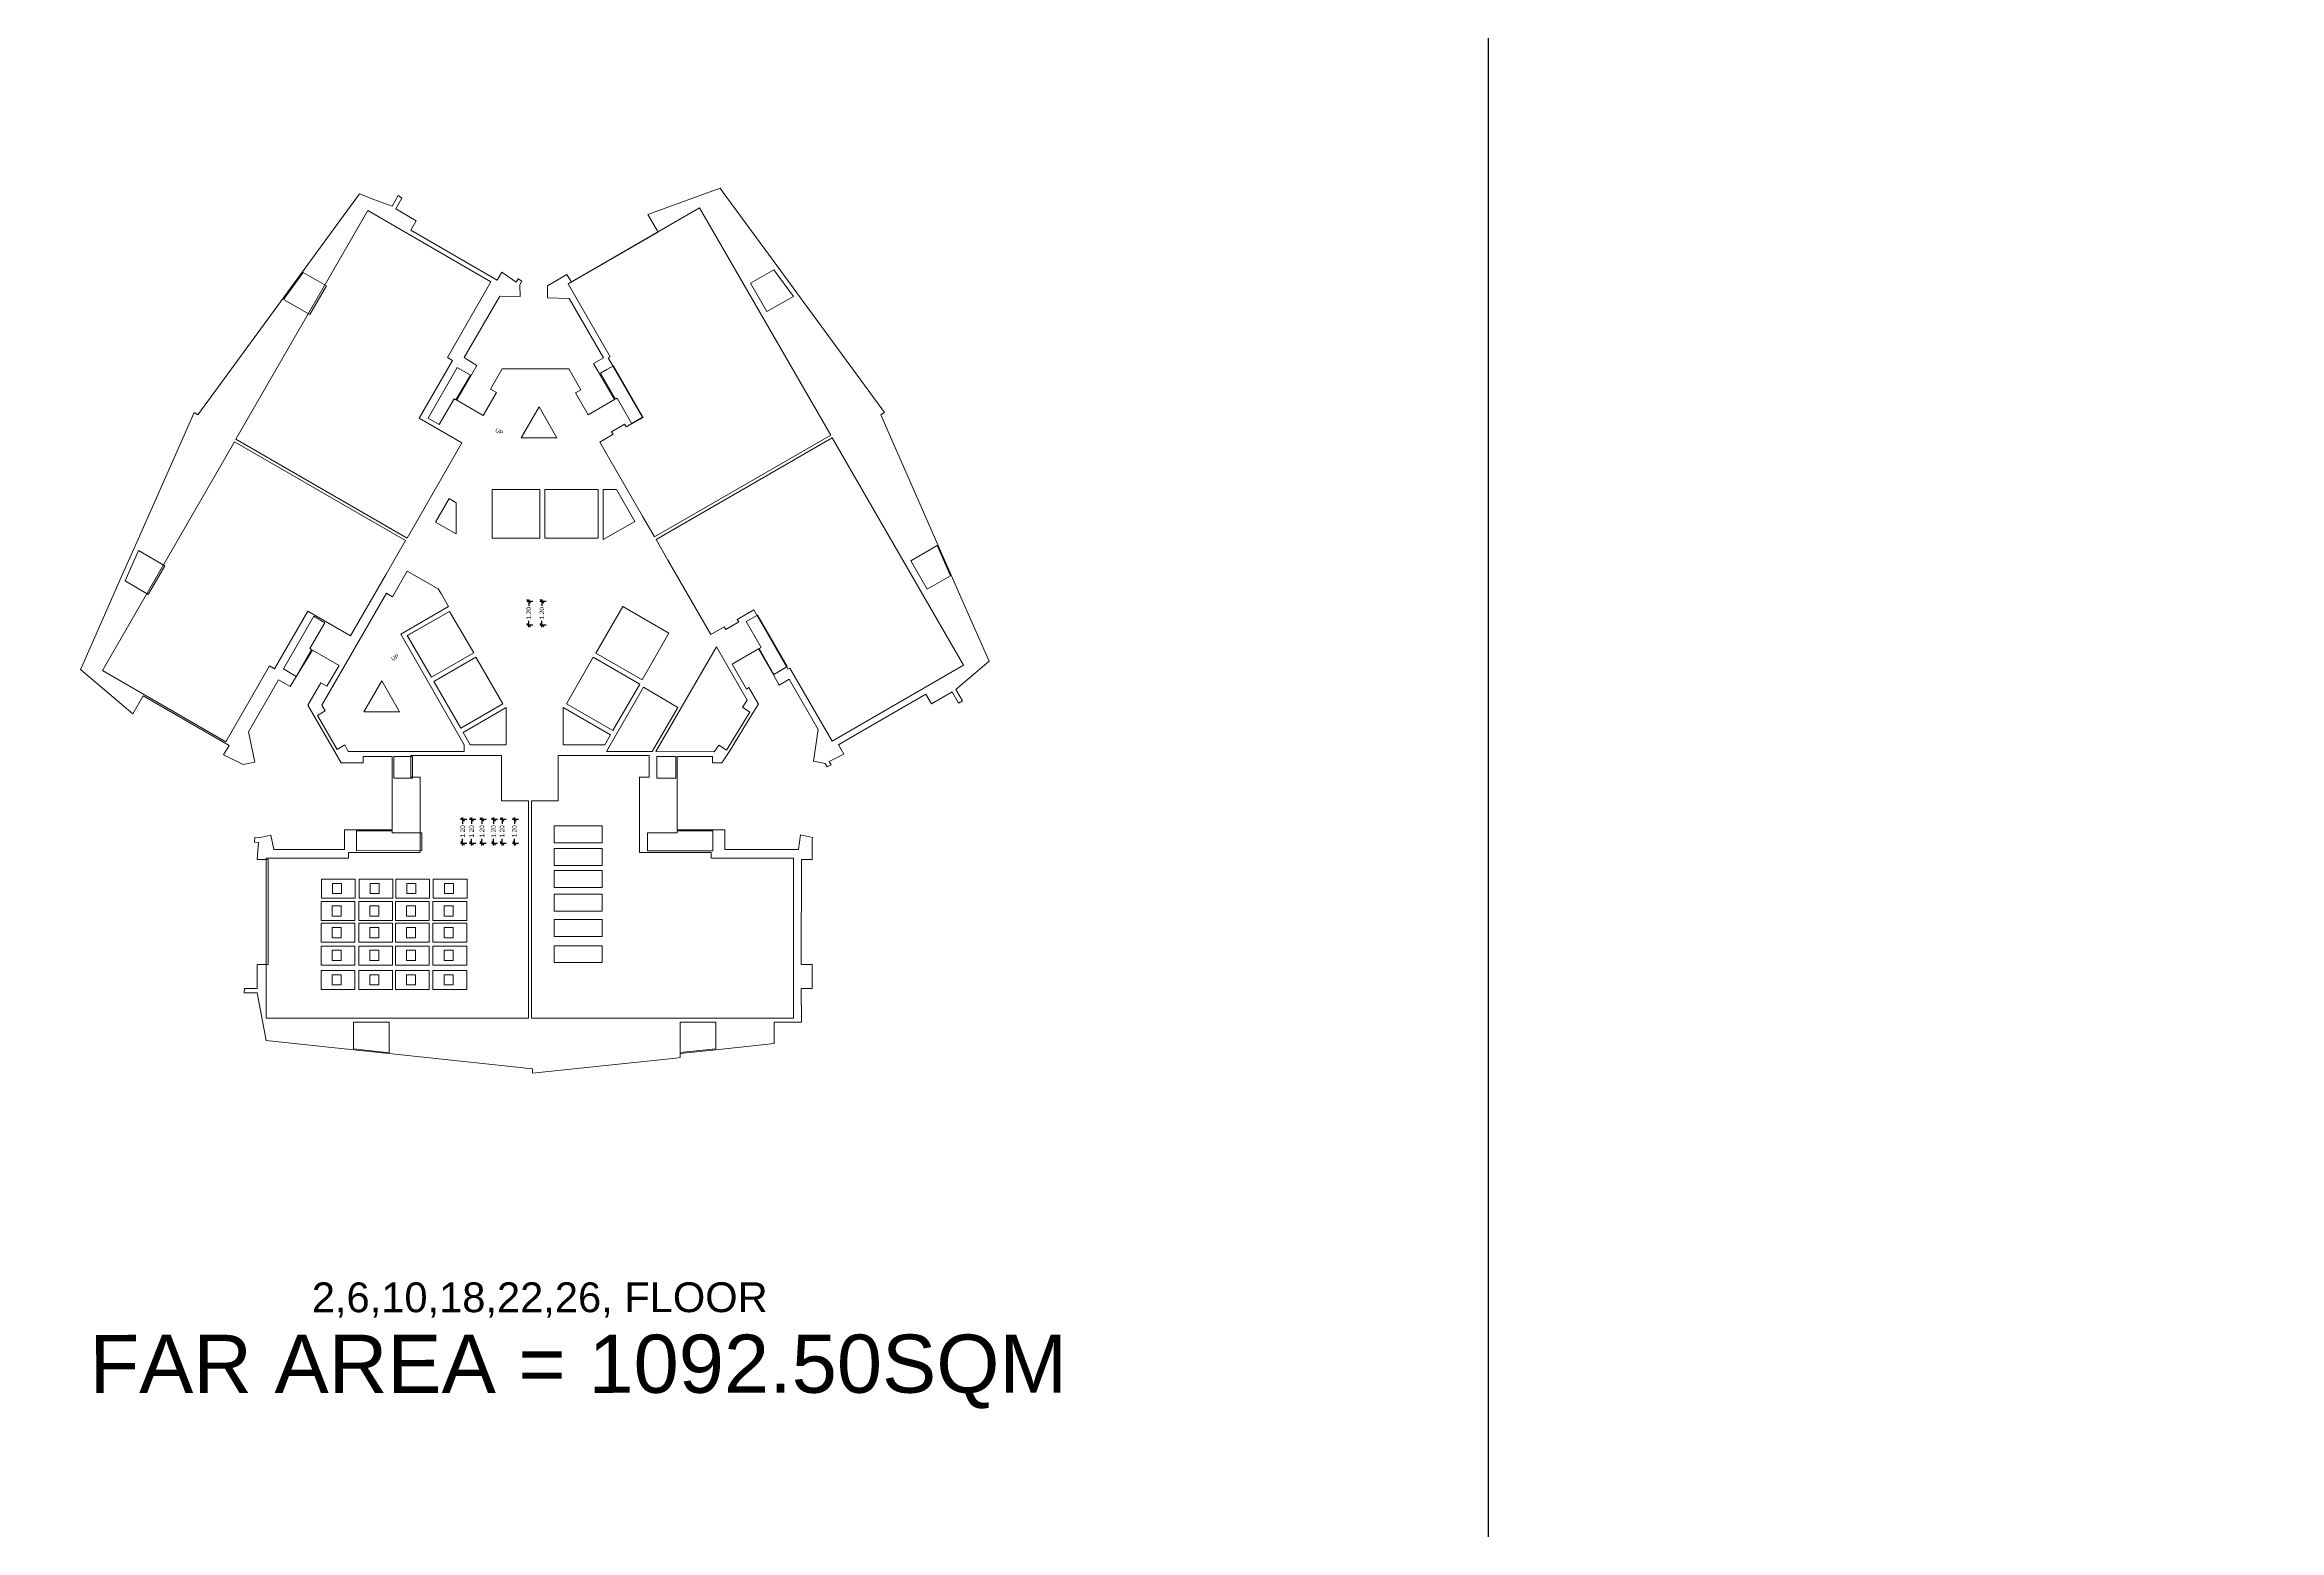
# Model space of a CAD drawing. Header units: metres. Extents: x 256329 to 886268, y -249371 to 355.
# Drawn here: x 281787.7 to 281900.1, y -128.9 to -54.1 of the extents above; entities that cross this region are included whole.
import ezdxf

# ---------------------------------------------------------------- set-up
doc = ezdxf.new("R2010")
doc.units = ezdxf.units.M
doc.header["$MEASUREMENT"] = 0
doc.header["$PDMODE"] = 35
doc.linetypes.add('CONTINOUS', pattern=[0])
doc.layers.get('0').update_dxf_attribs({"lineweight": 18})
doc.layers.get('Defpoints').update_dxf_attribs({"lineweight": 20})
doc.layers.add('A_TEXT', color=4, linetype='Continuous', lineweight=0, transparency=0.3)
doc.layers.add('BLK_1_FLR_7_BATH', color=3, linetype='Continuous', plot=False)
doc.layers.add('BLK_1_FLR_7_LIFT_5', color=3, linetype='Continuous', plot=False)
for name, color, linetype, true_color in [('BLK_1_FLR_7_BLT_UP_AREA', 7, 'Continuous', 0x995f4c), ('BLK_1_FLR_7_BLT_UP_AREA_DEDUCT', 7, 'Continuous', 0x995f4c), ('SPA COMMENT', 7, 'Continuous', 0xeb0505)]:
    doc.layers.add(name, color=color, linetype=linetype, true_color=true_color)
for name, color, linetype in [('BLK_1_FLR_7_CARPET_AREA', 34, 'Continuous'), ('BLK_1_FLR_7_EXIT_WIDTH_STAIR', 7, 'Continuous'), ('BLK_1_FLR_7_FAR_AREA_DEDUCT', 7, 'Continuous'), ('BLK_1_FLR_7_LIFT_4', 7, 'Continuous'), ('BLK_1_FLR_7_LIFT_6', 34, 'Continuous'), ('BLK_1_FLR_7_WATER_CLOSET', 2, 'Continuous')]:
    doc.layers.add(name, color=color, linetype=linetype)
for name, color, linetype, lineweight in [('BLK_1_FLR_7_EXIT_WIDTH_DOOR', 7, 'Continuous', 0), ('BLK_1_FLR_7_LIFT_1', 1, 'Continuous', 0), ('BLK_1_FLR_7_LIFT_2', 1, 'Continuous', 0), ('BLK_1_FLR_7_LIFT_3', 7, 'Continuous', 0), ('BLK_1_FLR_7_UNITFA', 7, 'Continuous', 0)]:
    doc.layers.add(name, color=color, linetype=linetype, lineweight=lineweight)
doc.styles.add('Arial', font='arial.ttf')
doc.styles.get("Standard").update_dxf_attribs({"font": 'arial.ttf'})
doc.dimstyles.new('METRIC DIM', dxfattribs={"dimtxt": 0.23, "dimasz": 0.18, "dimexe": 0.1, "dimexo": 0.1, "dimgap": 0.09, "dimtad": 0, "dimzin": 0, "dimdsep": 46, "dimtxsty": 'Standard', "dimblk": 'OBLIQUE', "dimcen": 0, "dimdle": 0.1, "dimclrd": 147, "dimclre": 147, "dimclrt": 7, "dimadec": 0, "dimazin": 0, "dimtfac": 1, "dimtofl": 0, "dimtmove": 0, "dimatfit": 2, "dimfxl": 0.125, "dimtolj": 1, "dimtzin": 0, "dimarcsym": 0})

# ---------------------------------------------------------------- blocks, each defined once
blk = doc.blocks.new('_Oblique')
at = {"color": 0, "linetype": 'ByBlock', "lineweight": -2}
blk.add_line((-0.5, -0.5), (0.5, 0.5), dxfattribs=at)
blk = doc.blocks.new('*D30')
at = {"layer": 'BLK_1_FLR_7_EXIT_WIDTH_DOOR', "color": 147, "lineweight": -2, "transparency": 16777216}
for p, q in [((281811.518799, -93.090782), (281811.211736, -93.090782)), ((281811.311736, -92.990782), (281811.311736, -93.314082)), ((281811.518799, -94.292382), (281811.211736, -94.292382)), ((281811.311736, -94.392382), (281811.311736, -94.069082))]:
    blk.add_line(p, q, dxfattribs=at)
at = {"layer": 'Defpoints', "color": 0, "transparency": 16777216}
for p in [(281811.618799, -93.090782), (281811.311736, -94.292382), (281811.618799, -94.292382)]:
    blk.add_point(p, dxfattribs=at)
at = {"layer": 'BLK_1_FLR_7_EXIT_WIDTH_DOOR', "color": 147, "lineweight": -2, "transparency": 16777216, "xscale": 0.18, "yscale": 0.18, "zscale": 0.18}
for p, rotation in [((281811.311736, -93.090782), 90), ((281811.311736, -94.292382), 270)]:
    blk.add_blockref('_Oblique', p, dxfattribs=dict(at, rotation=rotation))
at = {"layer": 'BLK_1_FLR_7_EXIT_WIDTH_DOOR', "color": 7, "transparency": 16777216, "insert": (281811.311736, -93.691582), "char_height": 0.23, "attachment_point": 5, "rotation": 90}
blk.add_mtext('\\A1;1.20', dxfattribs=at)
blk = doc.blocks.new('*D31')
at = {"layer": 'BLK_1_FLR_7_EXIT_WIDTH_DOOR', "color": 147, "lineweight": -2, "transparency": 16777216}
for p, q in [((281810.892948, -93.090782), (281810.585885, -93.090782)), ((281810.685885, -92.990782), (281810.685885, -93.314082)), ((281810.892948, -94.292382), (281810.585885, -94.292382)), ((281810.685885, -94.392382), (281810.685885, -94.069082))]:
    blk.add_line(p, q, dxfattribs=at)
at = {"layer": 'Defpoints', "color": 0, "transparency": 16777216}
for p in [(281810.992948, -93.090782), (281810.685885, -94.292382), (281810.992948, -94.292382)]:
    blk.add_point(p, dxfattribs=at)
at = {"layer": 'BLK_1_FLR_7_EXIT_WIDTH_DOOR', "color": 147, "lineweight": -2, "transparency": 16777216, "xscale": 0.18, "yscale": 0.18, "zscale": 0.18}
for p, rotation in [((281810.685885, -93.090782), 90), ((281810.685885, -94.292382), 270)]:
    blk.add_blockref('_Oblique', p, dxfattribs=dict(at, rotation=rotation))
at = {"layer": 'BLK_1_FLR_7_EXIT_WIDTH_DOOR', "color": 7, "transparency": 16777216, "insert": (281810.685885, -93.691582), "char_height": 0.23, "attachment_point": 5, "rotation": 90}
blk.add_mtext('\\A1;1.20', dxfattribs=at)
blk = doc.blocks.new('*D32')
at = {"layer": 'BLK_1_FLR_7_EXIT_WIDTH_DOOR', "color": 147, "lineweight": -2, "transparency": 16777216}
for p, q in [((281810.465966, -93.090782), (281810.158902, -93.090782)), ((281810.258902, -92.990782), (281810.258902, -93.314082)), ((281810.465966, -94.292382), (281810.158902, -94.292382)), ((281810.258902, -94.392382), (281810.258902, -94.069082))]:
    blk.add_line(p, q, dxfattribs=at)
at = {"layer": 'Defpoints', "color": 0, "transparency": 16777216}
for p in [(281810.565966, -93.090782), (281810.258902, -94.292382), (281810.565966, -94.292382)]:
    blk.add_point(p, dxfattribs=at)
at = {"layer": 'BLK_1_FLR_7_EXIT_WIDTH_DOOR', "color": 147, "lineweight": -2, "transparency": 16777216, "xscale": 0.18, "yscale": 0.18, "zscale": 0.18}
for p, rotation in [((281810.258902, -93.090782), 90), ((281810.258902, -94.292382), 270)]:
    blk.add_blockref('_Oblique', p, dxfattribs=dict(at, rotation=rotation))
at = {"layer": 'BLK_1_FLR_7_EXIT_WIDTH_DOOR', "color": 7, "transparency": 16777216, "insert": (281810.258902, -93.691582), "char_height": 0.23, "attachment_point": 5, "rotation": 90}
blk.add_mtext('\\A1;1.20', dxfattribs=at)
blk = doc.blocks.new('*D33')
at = {"layer": 'BLK_1_FLR_7_EXIT_WIDTH_DOOR', "color": 147, "lineweight": -2, "transparency": 16777216}
for p, q in [((281809.881058, -93.090782), (281809.573995, -93.090782)), ((281809.673995, -92.990782), (281809.673995, -93.314082)), ((281809.881058, -94.292382), (281809.573995, -94.292382)), ((281809.673995, -94.392382), (281809.673995, -94.069082))]:
    blk.add_line(p, q, dxfattribs=at)
at = {"layer": 'Defpoints', "color": 0, "transparency": 16777216}
for p in [(281809.981058, -93.090782), (281809.673995, -94.292382), (281809.981058, -94.292382)]:
    blk.add_point(p, dxfattribs=at)
at = {"layer": 'BLK_1_FLR_7_EXIT_WIDTH_DOOR', "color": 147, "lineweight": -2, "transparency": 16777216, "xscale": 0.18, "yscale": 0.18, "zscale": 0.18}
for p, rotation in [((281809.673995, -93.090782), 90), ((281809.673995, -94.292382), 270)]:
    blk.add_blockref('_Oblique', p, dxfattribs=dict(at, rotation=rotation))
at = {"layer": 'BLK_1_FLR_7_EXIT_WIDTH_DOOR', "color": 7, "transparency": 16777216, "insert": (281809.673995, -93.691582), "char_height": 0.23, "attachment_point": 5, "rotation": 90}
blk.add_mtext('\\A1;1.20', dxfattribs=at)
blk = doc.blocks.new('*D34')
at = {"layer": 'BLK_1_FLR_7_EXIT_WIDTH_DOOR', "color": 147, "lineweight": -2, "transparency": 16777216}
for p, q in [((281809.36049, -93.090782), (281809.053427, -93.090782)), ((281809.153427, -92.990782), (281809.153427, -93.314082)), ((281809.36049, -94.292382), (281809.053427, -94.292382)), ((281809.153427, -94.392382), (281809.153427, -94.069082))]:
    blk.add_line(p, q, dxfattribs=at)
at = {"layer": 'Defpoints', "color": 0, "transparency": 16777216}
for p in [(281809.46049, -93.090782), (281809.153427, -94.292382), (281809.46049, -94.292382)]:
    blk.add_point(p, dxfattribs=at)
at = {"layer": 'BLK_1_FLR_7_EXIT_WIDTH_DOOR', "color": 147, "lineweight": -2, "transparency": 16777216, "xscale": 0.18, "yscale": 0.18, "zscale": 0.18}
for p, rotation in [((281809.153427, -93.090782), 90), ((281809.153427, -94.292382), 270)]:
    blk.add_blockref('_Oblique', p, dxfattribs=dict(at, rotation=rotation))
at = {"layer": 'BLK_1_FLR_7_EXIT_WIDTH_DOOR', "color": 7, "transparency": 16777216, "insert": (281809.153427, -93.691582), "char_height": 0.23, "attachment_point": 5, "rotation": 90}
blk.add_mtext('\\A1;1.20', dxfattribs=at)
blk = doc.blocks.new('*D35')
at = {"layer": 'BLK_1_FLR_7_EXIT_WIDTH_DOOR', "color": 147, "lineweight": -2, "transparency": 16777216}
for p, q in [((281808.910111, -93.090782), (281808.603048, -93.090782)), ((281808.703048, -92.990782), (281808.703048, -93.314082)), ((281808.910111, -94.292382), (281808.603048, -94.292382)), ((281808.703048, -94.392382), (281808.703048, -94.069082))]:
    blk.add_line(p, q, dxfattribs=at)
at = {"layer": 'Defpoints', "color": 0, "transparency": 16777216}
for p in [(281809.010111, -93.090782), (281808.703048, -94.292382), (281809.010111, -94.292382)]:
    blk.add_point(p, dxfattribs=at)
at = {"layer": 'BLK_1_FLR_7_EXIT_WIDTH_DOOR', "color": 147, "lineweight": -2, "transparency": 16777216, "xscale": 0.18, "yscale": 0.18, "zscale": 0.18}
for p, rotation in [((281808.703048, -93.090782), 90), ((281808.703048, -94.292382), 270)]:
    blk.add_blockref('_Oblique', p, dxfattribs=dict(at, rotation=rotation))
at = {"layer": 'BLK_1_FLR_7_EXIT_WIDTH_DOOR', "color": 7, "transparency": 16777216, "insert": (281808.703048, -93.691582), "char_height": 0.23, "attachment_point": 5, "rotation": 90}
blk.add_mtext('\\A1;1.20', dxfattribs=at)
blk = doc.blocks.new('*D36')
at = {"layer": 'BLK_1_FLR_7_EXIT_WIDTH_STAIR', "color": 147, "lineweight": -2, "transparency": 16777216}
for p, q in [((281812.238541, -82.108119), (281811.931478, -82.108119)), ((281812.031478, -82.008119), (281812.031478, -82.331419)), ((281812.031478, -83.409719), (281812.031478, -83.086419)), ((281812.238541, -83.309719), (281811.931478, -83.309719))]:
    blk.add_line(p, q, dxfattribs=at)
at = {"layer": 'Defpoints', "color": 0, "transparency": 16777216}
for p in [(281812.338541, -82.108119), (281812.031478, -83.309719), (281812.338541, -83.309719)]:
    blk.add_point(p, dxfattribs=at)
at = {"layer": 'BLK_1_FLR_7_EXIT_WIDTH_STAIR', "color": 147, "lineweight": -2, "transparency": 16777216, "xscale": 0.18, "yscale": 0.18, "zscale": 0.18}
for p, rotation in [((281812.031478, -82.108119), 90), ((281812.031478, -83.309719), 270)]:
    blk.add_blockref('_Oblique', p, dxfattribs=dict(at, rotation=rotation))
at = {"layer": 'BLK_1_FLR_7_EXIT_WIDTH_STAIR', "color": 7, "transparency": 16777216, "insert": (281812.031478, -82.708919), "char_height": 0.23, "attachment_point": 5, "rotation": 90}
blk.add_mtext('\\A1;1.20', dxfattribs=at)
blk = doc.blocks.new('*D37')
at = {"layer": 'BLK_1_FLR_7_EXIT_WIDTH_STAIR', "color": 147, "lineweight": -2, "transparency": 16777216}
for p, q in [((281812.899487, -82.108119), (281812.592423, -82.108119)), ((281812.692423, -82.008119), (281812.692423, -82.331419)), ((281812.692423, -83.409719), (281812.692423, -83.086419)), ((281812.899487, -83.309719), (281812.592423, -83.309719))]:
    blk.add_line(p, q, dxfattribs=at)
at = {"layer": 'Defpoints', "color": 0, "transparency": 16777216}
for p in [(281812.999487, -82.108119), (281812.692423, -83.309719), (281812.999487, -83.309719)]:
    blk.add_point(p, dxfattribs=at)
at = {"layer": 'BLK_1_FLR_7_EXIT_WIDTH_STAIR', "color": 147, "lineweight": -2, "transparency": 16777216, "xscale": 0.18, "yscale": 0.18, "zscale": 0.18}
for p, rotation in [((281812.692423, -82.108119), 90), ((281812.692423, -83.309719), 270)]:
    blk.add_blockref('_Oblique', p, dxfattribs=dict(at, rotation=rotation))
at = {"layer": 'BLK_1_FLR_7_EXIT_WIDTH_STAIR', "color": 7, "transparency": 16777216, "insert": (281812.692423, -82.708919), "char_height": 0.23, "attachment_point": 5, "rotation": 90}
blk.add_mtext('\\A1;1.20', dxfattribs=at)

msp = doc.modelspace()

# ---------------------------------------------------------------- linework, layer by layer
at = {"color": 5, "linetype": 'CONTINOUS', "elevation": 0.042641}
for points in [[(281811.649472, -73.878737), (281812.552662, -72.318054)], [(281813.449472, -73.878737), (281812.552662, -72.318054)], [(281811.649472, -73.878737), (281813.449472, -73.878737)], [(281803.727774, -87.674455), (281804.630965, -86.113772)], [(281805.527774, -87.674455), (281804.630965, -86.113772)], [(281803.727774, -87.674455), (281805.527774, -87.674455)]]:
    msp.add_lwpolyline(points, close=True, dxfattribs=at)
at = {"layer": 'BLK_1_FLR_7_BATH', "color": 3, "linetype": 'ByBlock', "lineweight": 9}
for points in [[(281803.29901, -97.048589), (281801.59721, -97.048589), (281801.59721, -96.094752), (281803.29901, -96.094752)], [(281805.19411, -97.048589), (281803.49231, -97.048589), (281803.49231, -96.094752), (281805.19411, -96.094752)], [(281807.042418, -97.048589), (281805.340618, -97.048589), (281805.340618, -96.094752), (281807.042418, -96.094752)], [(281808.925821, -97.048589), (281807.224021, -97.048589), (281807.224021, -96.094752), (281808.925821, -96.094752)], [(281803.281462, -98.18167), (281801.579662, -98.18167), (281801.579662, -97.227834), (281803.281462, -97.227834)], [(281805.176563, -98.18167), (281803.474763, -98.18167), (281803.474763, -97.227834), (281805.176563, -97.227834)], [(281807.024871, -98.18167), (281805.323071, -98.18167), (281805.323071, -97.227834), (281807.024871, -97.227834)], [(281808.908274, -98.18167), (281807.206474, -98.18167), (281807.206474, -97.227834), (281808.908274, -97.227834)], [(281803.281462, -99.267539), (281801.579662, -99.267539), (281801.579662, -98.313703), (281803.281462, -98.313703)], [(281805.176563, -99.267539), (281803.474763, -99.267539), (281803.474763, -98.313703), (281805.176563, -98.313703)], [(281807.024871, -99.267539), (281805.323071, -99.267539), (281805.323071, -98.313703), (281807.024871, -98.313703)], [(281808.908274, -99.267539), (281807.206474, -99.267539), (281807.206474, -98.313703), (281808.908274, -98.313703)], [(281803.281462, -100.417145), (281801.579662, -100.417145), (281801.579662, -99.463309), (281803.281462, -99.463309)], [(281805.176563, -100.417145), (281803.474763, -100.417145), (281803.474763, -99.463309), (281805.176563, -99.463309)], [(281807.024871, -100.417145), (281805.323071, -100.417145), (281805.323071, -99.463309), (281807.024871, -99.463309)], [(281808.908274, -100.417145), (281807.206474, -100.417145), (281807.206474, -99.463309), (281808.908274, -99.463309)], [(281803.281462, -101.649371), (281801.579662, -101.649371), (281801.579662, -100.695534), (281803.281462, -100.695534)], [(281805.176563, -101.649371), (281803.474763, -101.649371), (281803.474763, -100.695534), (281805.176563, -100.695534)], [(281807.024871, -101.649371), (281805.323071, -101.649371), (281805.323071, -100.695534), (281807.024871, -100.695534)], [(281808.908274, -101.649371), (281807.206474, -101.649371), (281807.206474, -100.695534), (281808.908274, -100.695534)]]:
    msp.add_lwpolyline(points, close=True, dxfattribs=at)
at = {"layer": 'BLK_1_FLR_7_BLT_UP_AREA', "color": 14, "linetype": 'ByBlock', "lineweight": 9, "elevation": 0.042641}
msp.add_lwpolyline([(281813.949302, -65.650591), (281814.176648, -66.045473), (281818.537523, -63.525242), (281818.019968, -62.628204), (281821.660278, -61.303165), (281821.823115, -61.524183), (281824.521339, -65.206282), (281825.525205, -66.576195), (281829.803933, -72.415531), (281829.940894, -72.602012), (281829.744649, -72.715243), (281832.574085, -79.140488), (281833.364807, -80.93624), (281833.970958, -82.312679), (281835.209855, -85.126149), (281833.532039, -86.54229), (281833.862926, -87.114363), (281833.862926, -87.114363), (281833.66383, -87.22952), (281833.33776, -86.667014), (281832.300995, -87.2652), (281832.025596, -86.789117), (281828.162482, -89.019949), (281827.622107, -89.331958), (281827.897209, -89.808412), (281827.154544, -90.167151), (281827.251202, -90.34022), (281827.044653, -90.440962), (281826.945327, -90.269182), (281826.356596, -90.149714), (281826.6003, -88.566288), (281825.133203, -86.026278), (281824.643706, -86.321282), (281824.347385, -85.808043), (281823.591505, -84.499666), (281822.266751, -85.264569), (281822.992677, -86.521769), (281823.112737, -86.452519), (281823.596035, -87.290424), (281823.291188, -87.76263), (281822.113253, -89.678915), (281821.753712, -90.236169), (281821.279297, -90.236168), (281821.279297, -89.92728), (281819.506998, -89.92501), (281819.506998, -91.161159), (281819.506993, -93.608758), (281821.901035, -93.613405), (281821.901026, -94.596129), (281825.607157, -94.601551), (281825.717264, -93.86314), (281826.30569, -94.002948, 0.00275), (281826.301547, -95.098183), (281825.751559, -95.098183), (281825.746271, -100.394287), (281826.297928, -100.394292), (281826.29792, -101.602034), (281825.746942, -101.60203), (281825.751559, -103.296532), (281824.387484, -103.297708), (281824.387406, -104.372749), (281821.602028, -104.675081), (281819.65644, -104.879428), (281819.656317, -105.080406), (281819.426312, -105.10513), (281812.215204, -105.868425), (281812.215204, -105.642991), (281805.154027, -104.896593), (281803.058737, -104.673811), (281798.809968, -104.225997), (281798.367567, -101.825169), (281797.708841, -101.825231), (281797.724492, -101.595169), (281798.358743, -101.595781), (281798.358752, -100.396115), (281798.908733, -100.396115), (281798.908733, -95.098049), (281798.365549, -95.098049), (281798.423158, -94.249409), (281798.223836, -94.235672), (281798.23931, -94.00613), (281798.438833, -94.019944), (281799.041008, -93.883488), (281799.193459, -94.596496), (281802.75814, -94.597703), (281802.75814, -93.60515), (281805.153222, -93.608758), (281805.153215, -89.924738), (281803.695837, -89.925592), (281803.696014, -90.231652), (281802.595887, -90.231817), (281800.91817, -87.341934), (281801.570254, -86.212311), (281801.873375, -86.38729), (281802.482882, -85.332377), (281801.148325, -84.562103), (281800.022031, -86.400144), (281799.431885, -86.059494), (281797.925094, -88.669878), (281798.243248, -90.197232), (281797.660517, -90.320986), (281796.674267, -89.838272), (281796.949379, -89.361495), (281792.626017, -86.867134), (281792.106351, -87.767966), (281789.469809, -85.53681), (281789.582361, -85.290571), (281791.521651, -80.896763), (281792.298818, -79.135952), (281793.808193, -75.716193), (281795.182821, -72.601728), (281795.378969, -72.714922), (281800.721699, -65.406354), (281803.505103, -61.598358), (281804.240624, -61.871652), (281805.149148, -62.209227), (281805.457234, -61.675517), (281805.648711, -61.803894), (281805.332133, -62.35236), (281806.370998, -62.952361), (281806.095728, -63.429287), (281810.444474, -65.938475), (281810.673759, -65.540608), (281811.400399, -66.038751), (281811.500947, -65.864552), (281811.690661, -65.99598), (281811.590135, -66.170247), (281811.590672, -66.769191), (281810.567386, -66.741182), (281808.777999, -69.83857), (281809.421828, -70.229285), (281808.407158, -71.983664), (281809.74435, -72.755797), (281810.411645, -71.596236), (281810.10851, -71.421249), (281810.695455, -70.404467), (281814.04532, -70.404541), (281814.654998, -71.461489), (281814.386859, -71.61616), (281815.022098, -72.716418), (281816.346903, -71.951538), (281815.646483, -70.740412), (281815.29671, -70.132369), (281815.791923, -69.846429), (281814.065586, -66.856654), (281812.968752, -66.826545), (281812.967168, -66.226007)], format="xyb", close=True, dxfattribs=at)
at = {"layer": 'BLK_1_FLR_7_BLT_UP_AREA_DEDUCT', "color": 14, "linetype": 'ByBlock', "lineweight": 9}
for points, elevation in [([(281801.846333, -66.229256), (281800.675367, -65.552914), (281799.683944, -66.908936), (281801.011236, -67.675487)], 0.042641), ([(281824.365008, -65.416219), (281823.19456, -66.092215), (281824.019645, -67.521676), (281825.348613, -66.758485)], 0.042641), ([(281809.090355, -70.722916), (281808.433399, -70.340881), (281806.965625, -72.883492), (281807.528158, -73.208496), (281808.279354, -71.907607), (281808.366393, -71.957865)], 0.042641), ([(281816.294793, -70.247351), (281815.961199, -70.436714), (281815.963313, -70.440462), (281815.640065, -70.62709), (281816.390063, -71.926667), (281816.47696, -71.876463), (281817.226809, -73.175588), (281817.797315, -72.846201)], 0.042641), ([(281810.183162, -78.924708), (281812.583775, -78.924708), (281812.583775, -76.475309), (281810.183162, -76.475309)], 0.042641), ([(281812.832549, -78.926047), (281815.533162, -78.926047), (281815.533162, -76.476722), (281812.832549, -76.476722)], 0.042641), ([(281817.370171, -78.081943), (281816.444618, -76.48015), (281815.78419, -76.479984), (281815.783562, -78.987259)], 0.042641), ([(281808.37696, -77.144532), (281808.017064, -76.936646), (281807.335577, -78.11413), (281808.380818, -78.717825)], 0.042641), ([(281793.716885, -80.312462), (281792.390297, -79.545358), (281791.711547, -81.083305), (281792.88191, -81.758913)], 0.042641), ([(281833.260174, -80.822916), (281832.589823, -79.300605), (281831.264803, -80.069697), (281832.089893, -81.498768)], 0.042641), ([(281801.76803, -83.18772), (281801.205298, -82.863061), (281799.677983, -85.508501), (281800.330112, -85.883882), (281801.103645, -84.538721), (281801.017041, -84.48873)], 0.042641), ([(281808.046378, -82.62304), (281805.919284, -83.836475), (281807.12867, -85.933293), (281809.261649, -84.701688)], 0.159639), ([(281816.762281, -82.375941), (281819.088484, -83.718823), (281817.7386, -86.057158), (281815.409835, -84.712798)], 0.124096), ([(281825.037151, -85.395361), (281823.542063, -82.796378), (281822.971553, -83.125759), (281823.721701, -84.424699), (281823.63477, -84.474845), (281824.359508, -85.789447), (281824.683738, -85.602689), (281824.708005, -85.585015)], 0.042641), ([(281810.726637, -87.260653), (281809.374676, -84.923517), (281807.253363, -86.149295), (281808.605324, -88.48643)], 0.042641), ([(281817.618723, -86.276622), (281815.280388, -84.926737), (281813.930503, -87.265072), (281816.268838, -88.614957)], 0.042641), ([(281823.161505, -87.680445), (281822.786389, -87.442186), (281823.025938, -87.079664), (281821.477153, -84.396815), (281818.421226, -89.676323), (281821.371046, -89.677061), (281821.60414, -89.354776), (281821.984054, -89.595944)], 0.042641), ([(281819.53366, -87.449755), (281817.810786, -86.433867), (281815.939604, -89.673402), (281818.248026, -89.675543)], 0.124096), ([(281810.898323, -87.454546), (281808.724118, -88.709027), (281809.083755, -89.32573), (281810.897842, -89.326197)], 0.042641), ([(281816.143849, -88.83147), (281813.75632, -87.453186), (281813.756143, -89.32705), (281815.857643, -89.327249)], 0.042641), ([(281805.232712, -89.923377), (281806.183564, -89.923377), (281806.183564, -91.009527), (281805.232712, -91.009527)], 0.085282), ([(281819.427768, -91.010146), (281818.476919, -91.010151), (281818.476919, -89.925009), (281819.426856, -89.925009)], 0.042641), ([(281806.653851, -93.756202), (281806.653851, -94.658271), (281803.35814, -94.668479), (281803.35814, -93.656221), (281805.15404, -93.656219), (281805.15404, -93.756202)], 0.042641), ([(281821.301035, -93.666574), (281819.506174, -93.666402), (281819.506174, -93.756203), (281818.006362, -93.756203), (281818.006362, -94.667525), (281821.30147, -94.668109)], 0.042641), ([(281805.007596, -103.296568), (281803.208655, -103.296534), (281803.208513, -104.639507), (281805.003002, -104.830847)], 0.042641), ([(281821.451559, -103.296532), (281819.652615, -103.296424), (281819.657008, -104.829215), (281821.451701, -104.639508)], 0.042641)]:
    msp.add_lwpolyline(points, close=True, dxfattribs=dict(at, elevation=elevation))
at = {"layer": 'BLK_1_FLR_7_CARPET_AREA', "color": 14, "linetype": 'ByBlock', "lineweight": 9}
for points in [[(281806.876421, -77.230111), (281805.903229, -78.919947), (281797.288458, -73.947725), (281803.9323, -62.436768), (281810.12939, -66.014554), (281807.933163, -69.826267), (281808.193953, -69.976789), (281806.517089, -72.882052), (281808.667042, -74.122931), (281806.87642, -77.230112)], [(281817.761077, -77.826977), (281818.366536, -78.867856), (281827.231722, -73.749218), (281820.621494, -62.300791), (281814.007842, -66.120164), (281816.132837, -69.79982), (281816.034832, -69.856403), (281817.75985, -72.84417), (281816.928696, -73.324043), (281816.853696, -73.19414), (281816.204183, -73.569156), (281816.279175, -73.699046), (281815.603144, -74.089335), (281817.761077, -77.826977)], [(281804.853227, -80.739956), (281805.828599, -79.050054), (281797.21349, -74.077612), (281790.569795, -85.588628), (281796.781761, -89.173081), (281798.980415, -85.362747), (281799.230306, -85.506973), (281800.907154, -82.601712), (281803.063049, -83.846061), (281804.853228, -80.739955)], [(281819.038014, -80.038694), (281818.441858, -78.997263), (281827.306722, -73.879122), (281833.916255, -85.327949), (281827.301762, -89.145865), (281825.177578, -85.465741), (281825.079573, -85.522324), (281823.354594, -82.534534), (281822.523436, -83.014399), (281822.598436, -83.144303), (281821.948906, -83.519291), (281821.873914, -83.389401), (281821.197899, -83.779718), (281819.038014, -80.038694)], [(281810.810738, -92.152569), (281812.01198, -92.152576), (281812.012073, -103.090061), (281808.140788, -103.090061), (281798.815553, -103.090052), (281798.815542, -95.04147), (281802.965622, -95.038943), (281802.965622, -94.761073), (281806.560738, -94.761073), (281806.560738, -93.549751), (281806.560738, -91.102569), (281806.560738, -90.952569), (281806.090182, -90.952532), (281806.090182, -89.868556), (281810.660715, -89.868554), (281810.660715, -92.152569), (281810.810738, -92.152542)], [(281813.363151, -92.152569), (281812.161909, -92.152576), (281812.161816, -103.090061), (281816.033101, -103.090061), (281825.358335, -103.090052), (281825.358347, -95.04147), (281821.208267, -95.038943), (281821.208267, -94.761073), (281817.613151, -94.761073), (281817.613151, -93.549751), (281817.613151, -91.102569), (281817.613151, -90.952569), (281818.083707, -90.952532), (281818.083707, -89.868556), (281813.513173, -89.868554), (281813.513173, -92.152569), (281813.363151, -92.152542)]]:
    msp.add_lwpolyline(points, close=True, dxfattribs=at)
at = {"layer": 'BLK_1_FLR_7_FAR_AREA_DEDUCT', "color": 14, "linetype": 'ByBlock', "lineweight": 9, "elevation": 0.042641}
msp.add_lwpolyline([(281807.994821, -82.37385), (281807.635436, -81.754536), (281807.47805, -81.48298), (281805.917532, -80.583766), (281805.164287, -81.877504), (281804.864601, -81.70455), (281801.61147, -87.341601), (281801.776876, -87.627875), (281801.389128, -87.857177), (281802.381267, -89.560145), (281802.771258, -89.335627), (281802.941212, -89.674455), (281808.783342, -89.675916), (281808.78343, -89.325916), (281805.586706, -83.762782)], close=True, dxfattribs=at)
at = {"layer": 'BLK_1_FLR_7_LIFT_1', "color": 1, "linetype": 'ByBlock', "lineweight": 9, "elevation": 0.042641}
msp.add_lwpolyline([(281812.832393, -78.926047), (281815.533006, -78.926047), (281815.533006, -76.476722), (281812.832393, -76.476722)], close=True, dxfattribs=at)
at = {"layer": 'BLK_1_FLR_7_LIFT_2', "color": 1, "linetype": 'ByBlock', "lineweight": 9, "elevation": 0.042641}
msp.add_lwpolyline([(281810.183006, -78.924708), (281812.583619, -78.924708), (281812.583619, -76.475309), (281810.183006, -76.475309)], close=True, dxfattribs=at)
at = {"layer": 'BLK_1_FLR_7_LIFT_3', "color": 1, "linetype": 'ByBlock', "lineweight": 9, "elevation": 0.159639}
msp.add_lwpolyline([(281808.046221, -82.62304), (281805.919128, -83.836475), (281807.128513, -85.933293), (281809.261493, -84.701688)], close=True, dxfattribs=at)
at = {"layer": 'BLK_1_FLR_7_LIFT_4', "color": 1, "linetype": 'ByBlock', "lineweight": 9, "elevation": 0.042641}
msp.add_lwpolyline([(281810.726481, -87.260653), (281809.37452, -84.923517), (281807.253207, -86.149295), (281808.605168, -88.48643)], close=True, dxfattribs=at)
at = {"layer": 'BLK_1_FLR_7_LIFT_5', "color": 1, "linetype": 'ByBlock', "lineweight": 9, "elevation": 0.042641}
msp.add_lwpolyline([(281817.618567, -86.276622), (281815.280232, -84.926737), (281813.930347, -87.265072), (281816.268682, -88.614957)], close=True, dxfattribs=at)
at = {"layer": 'BLK_1_FLR_7_LIFT_6', "color": 2, "linetype": 'ByBlock', "lineweight": 9, "elevation": 0.124096}
msp.add_lwpolyline([(281816.762124, -82.375941), (281819.088328, -83.718823), (281817.738443, -86.057158), (281815.409679, -84.712798)], close=True, dxfattribs=at)
at = {"layer": 'BLK_1_FLR_7_UNITFA', "color": 5}
for points in [[(281813.313591, -93.411188), (281815.719674, -93.411188), (281815.719674, -94.26191), (281813.313591, -94.26191)], [(281813.313591, -94.553711), (281815.719674, -94.553711), (281815.719674, -95.404433), (281813.313591, -95.404433)], [(281813.313591, -95.665547), (281815.719674, -95.665547), (281815.719674, -96.516269), (281813.313591, -96.516269)], [(281813.313591, -96.855283), (281815.719674, -96.855283), (281815.719674, -97.706005), (281813.313591, -97.706005)], [(281813.313591, -98.125278), (281815.719674, -98.125278), (281815.719674, -98.976), (281813.313591, -98.976)], [(281813.313591, -99.447206), (281815.719674, -99.447206), (281815.719674, -100.297928), (281813.313591, -100.297928)]]:
    msp.add_lwpolyline(points, close=True, dxfattribs=at)
at = {"layer": 'BLK_1_FLR_7_WATER_CLOSET', "color": 3, "linetype": 'ByBlock', "lineweight": 9}
for points in [[(281802.610203, -96.306312), (281802.157605, -96.306312), (281802.157605, -96.822672), (281802.610203, -96.822672)], [(281804.505304, -96.306312), (281804.052705, -96.306312), (281804.052705, -96.822672), (281804.505304, -96.822672)], [(281806.353612, -96.306312), (281805.901013, -96.306312), (281805.901013, -96.822672), (281806.353612, -96.822672)], [(281808.237014, -96.306312), (281807.784416, -96.306312), (281807.784416, -96.822672), (281808.237014, -96.822672)], [(281802.592656, -97.439393), (281802.140058, -97.439393), (281802.140058, -97.955753), (281802.592656, -97.955753)], [(281804.487757, -97.439393), (281804.035158, -97.439393), (281804.035158, -97.955753), (281804.487757, -97.955753)], [(281806.336065, -97.439393), (281805.883466, -97.439393), (281805.883466, -97.955753), (281806.336065, -97.955753)], [(281808.219467, -97.439393), (281807.766869, -97.439393), (281807.766869, -97.955753), (281808.219467, -97.955753)], [(281802.592656, -98.525262), (281802.140058, -98.525262), (281802.140058, -99.041623), (281802.592656, -99.041623)], [(281804.487757, -98.525262), (281804.035158, -98.525262), (281804.035158, -99.041623), (281804.487757, -99.041623)], [(281806.336065, -98.525262), (281805.883466, -98.525262), (281805.883466, -99.041623), (281806.336065, -99.041623)], [(281808.219467, -98.525262), (281807.766869, -98.525262), (281807.766869, -99.041623), (281808.219467, -99.041623)], [(281802.592656, -99.674868), (281802.140058, -99.674868), (281802.140058, -100.191228), (281802.592656, -100.191228)], [(281804.487757, -99.674868), (281804.035158, -99.674868), (281804.035158, -100.191228), (281804.487757, -100.191228)], [(281806.336065, -99.674868), (281805.883466, -99.674868), (281805.883466, -100.191228), (281806.336065, -100.191228)], [(281808.219467, -99.674868), (281807.766869, -99.674868), (281807.766869, -100.191228), (281808.219467, -100.191228)], [(281802.592656, -100.907094), (281802.140058, -100.907094), (281802.140058, -101.423454), (281802.592656, -101.423454)], [(281804.487757, -100.907094), (281804.035158, -100.907094), (281804.035158, -101.423454), (281804.487757, -101.423454)], [(281806.336065, -100.907094), (281805.883466, -100.907094), (281805.883466, -101.423454), (281806.336065, -101.423454)], [(281808.219467, -100.907094), (281807.766869, -100.907094), (281807.766869, -101.423454), (281808.219467, -101.423454)]]:
    msp.add_lwpolyline(points, close=True, dxfattribs=at)
at = {"layer": 'SPA COMMENT'}
msp.add_lwpolyline([(281860.317546, -923.441005), (281745.876506, -923.441005), (281745.876506, 21.834427), (281860.317546, 21.834427)], close=True, dxfattribs=at)

# ---------------------------------------------------------------- texts
at = {"layer": 'A_TEXT', "lineweight": 0, "style": 'Arial'}
for s, insert, char_height, width, attachment_point, rotation in [('\\pxi2.2673,qc;UP', (281811.385422, -74.124766, 0.042641), 0.2, 2.485498, 9, 331.87202278), ('\\pxi2.2673,qc;UP', (281806.233913, -84.517843, 0.042641), 0.2, 2.485498, 9, 30.00549018), ('\\pxqc;2,6,10,18,22,26, FLOOR ', (281788.069058, -118.181969, 0.042641), 1.5, 49.030574, 7, 0.01797177), ('\\pxt13;FAR AREA = 1092.50SQM', (281789.92199, -122.768191, 3.731802), 2.927656, 187.570469, 7, 0.01797177)]:
    msp.add_mtext(s, dxfattribs=dict(at, insert=insert, char_height=char_height, width=width, attachment_point=attachment_point, rotation=rotation))

# ---------------------------------------------------------------- dimensions: what is measured, and where the dimension line sits
at = {"layer": 'BLK_1_FLR_7_EXIT_WIDTH_DOOR', "color": 1}
for base, p1, p2, picture, middle in [((281808.703048, -94.292382), (281809.010111, -93.090782), (281809.010111, -94.292382), '*D35', (281808.703048, -93.691582)), ((281809.153427, -94.292382), (281809.46049, -93.090782), (281809.46049, -94.292382), '*D34', (281809.153427, -93.691582)), ((281809.673995, -94.292382), (281809.981058, -93.090782), (281809.981058, -94.292382), '*D33', (281809.673995, -93.691582)), ((281810.258902, -94.292382), (281810.565966, -93.090782), (281810.565966, -94.292382), '*D32', (281810.258902, -93.691582)), ((281810.685885, -94.292382), (281810.992948, -93.090782), (281810.992948, -94.292382), '*D31', (281810.685885, -93.691582)), ((281811.311736, -94.292382), (281811.618799, -93.090782), (281811.618799, -94.292382), '*D30', (281811.311736, -93.691582))]:
    dim = msp.add_linear_dim(base=base, p1=p1, p2=p2, angle=90, dimstyle='METRIC DIM', override={"dimfxl": 0.18}, dxfattribs=at)
    dim.commit()
    dim.dimension.update_dxf_attribs({"geometry": picture, "text_midpoint": middle})
at = {"layer": 'BLK_1_FLR_7_EXIT_WIDTH_STAIR', "color": 7}
for base, p1, p2, picture, middle in [((281812.031478, -83.309719), (281812.338541, -82.108119), (281812.338541, -83.309719), '*D36', (281812.031478, -82.708919)), ((281812.692423, -83.309719), (281812.999487, -82.108119), (281812.999487, -83.309719), '*D37', (281812.692423, -82.708919))]:
    dim = msp.add_linear_dim(base=base, p1=p1, p2=p2, angle=90, dimstyle='METRIC DIM', override={"dimfxl": 0.18}, dxfattribs=at)
    dim.commit()
    dim.dimension.update_dxf_attribs({"geometry": picture, "text_midpoint": middle})

doc.saveas('drawing.dxf')
